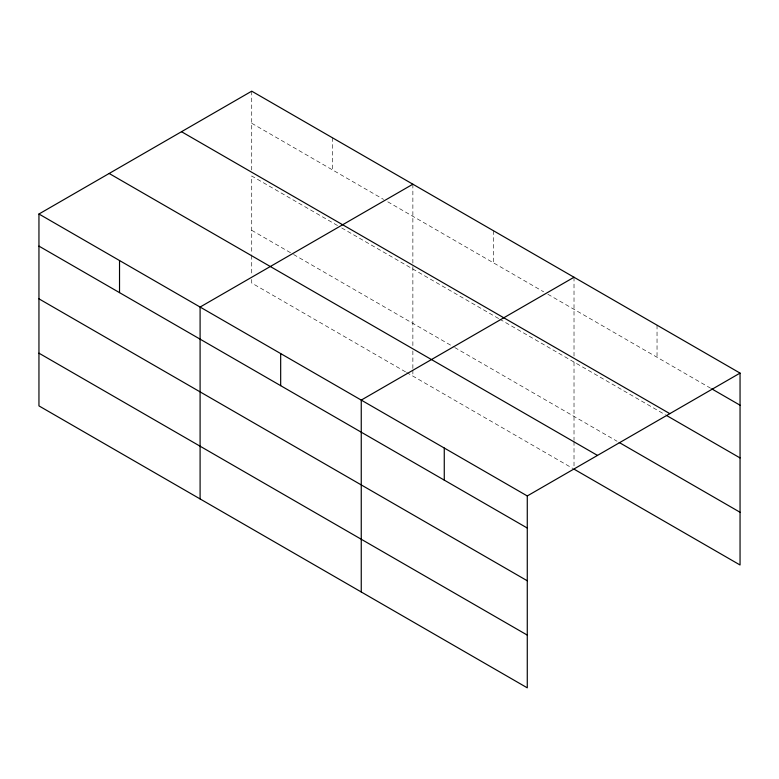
<?xml version="1.0" encoding="UTF-8"?>
<svg xmlns="http://www.w3.org/2000/svg" width="779" height="779" viewBox="0 0 779 779"><rect width="100%" height="100%" fill="white"/><g stroke="black" fill="none" stroke-linecap="round" stroke-linejoin="round"><path stroke-width="0.58" stroke-dasharray="3.9 2.92" d="M251.724 123.267L383.57 199.395M387.757 201.81L543.674 291.823M547.861 294.238L710.623 388.215M337.531 225.54L251.724 175.996L251.724 254.295M341.708 227.955L498.677 318.572M499.719 319.176L665.441 414.856M251.724 230.321L292.534 253.886M293.576 254.49L453.68 346.928M454.722 347.531L617.104 441.274M405.547 371.865L251.724 283.05L251.724 279.457M406.589 372.469L572.974 468.52M657.038 325.174L657.038 357.279M574.016 277.246L574.016 356.081M574.016 362.069L574.016 440.369M574.016 441.566L574.016 467.926M493.448 230.73L493.448 262.825M412.87 184.214L412.87 265.444M412.87 266.642L412.87 346.129M412.87 350.92L412.87 368.895M412.87 370.103L412.87 376.091M332.292 137.688L332.292 169.793M251.724 91.172L251.724 170.007M251.724 255.493L251.724 274.666"/><path stroke-width="1.17" d="M38.95 214.011L527.276 495.95L527.276 687.828L38.95 405.898L38.95 214.011L251.724 91.172L740.05 373.102L740.05 564.989L574.016 469.133M412.87 184.214L200.096 307.053L200.096 498.93M574.016 277.246L361.252 400.094L361.252 591.972M527.276 495.95L740.05 373.102M711.675 388.818L740.05 405.207M181.507 131.709L669.833 413.649M666.493 415.46L740.05 457.935M619.208 442.491L740.05 512.261M109.167 173.474L597.493 455.413M38.95 246.115L527.276 528.045M38.95 298.834L527.276 580.774M38.95 353.169L527.276 635.099M444.264 448.022L444.264 480.117M280.674 353.569L280.674 385.663M119.528 260.537L119.528 292.631"/></g></svg>
